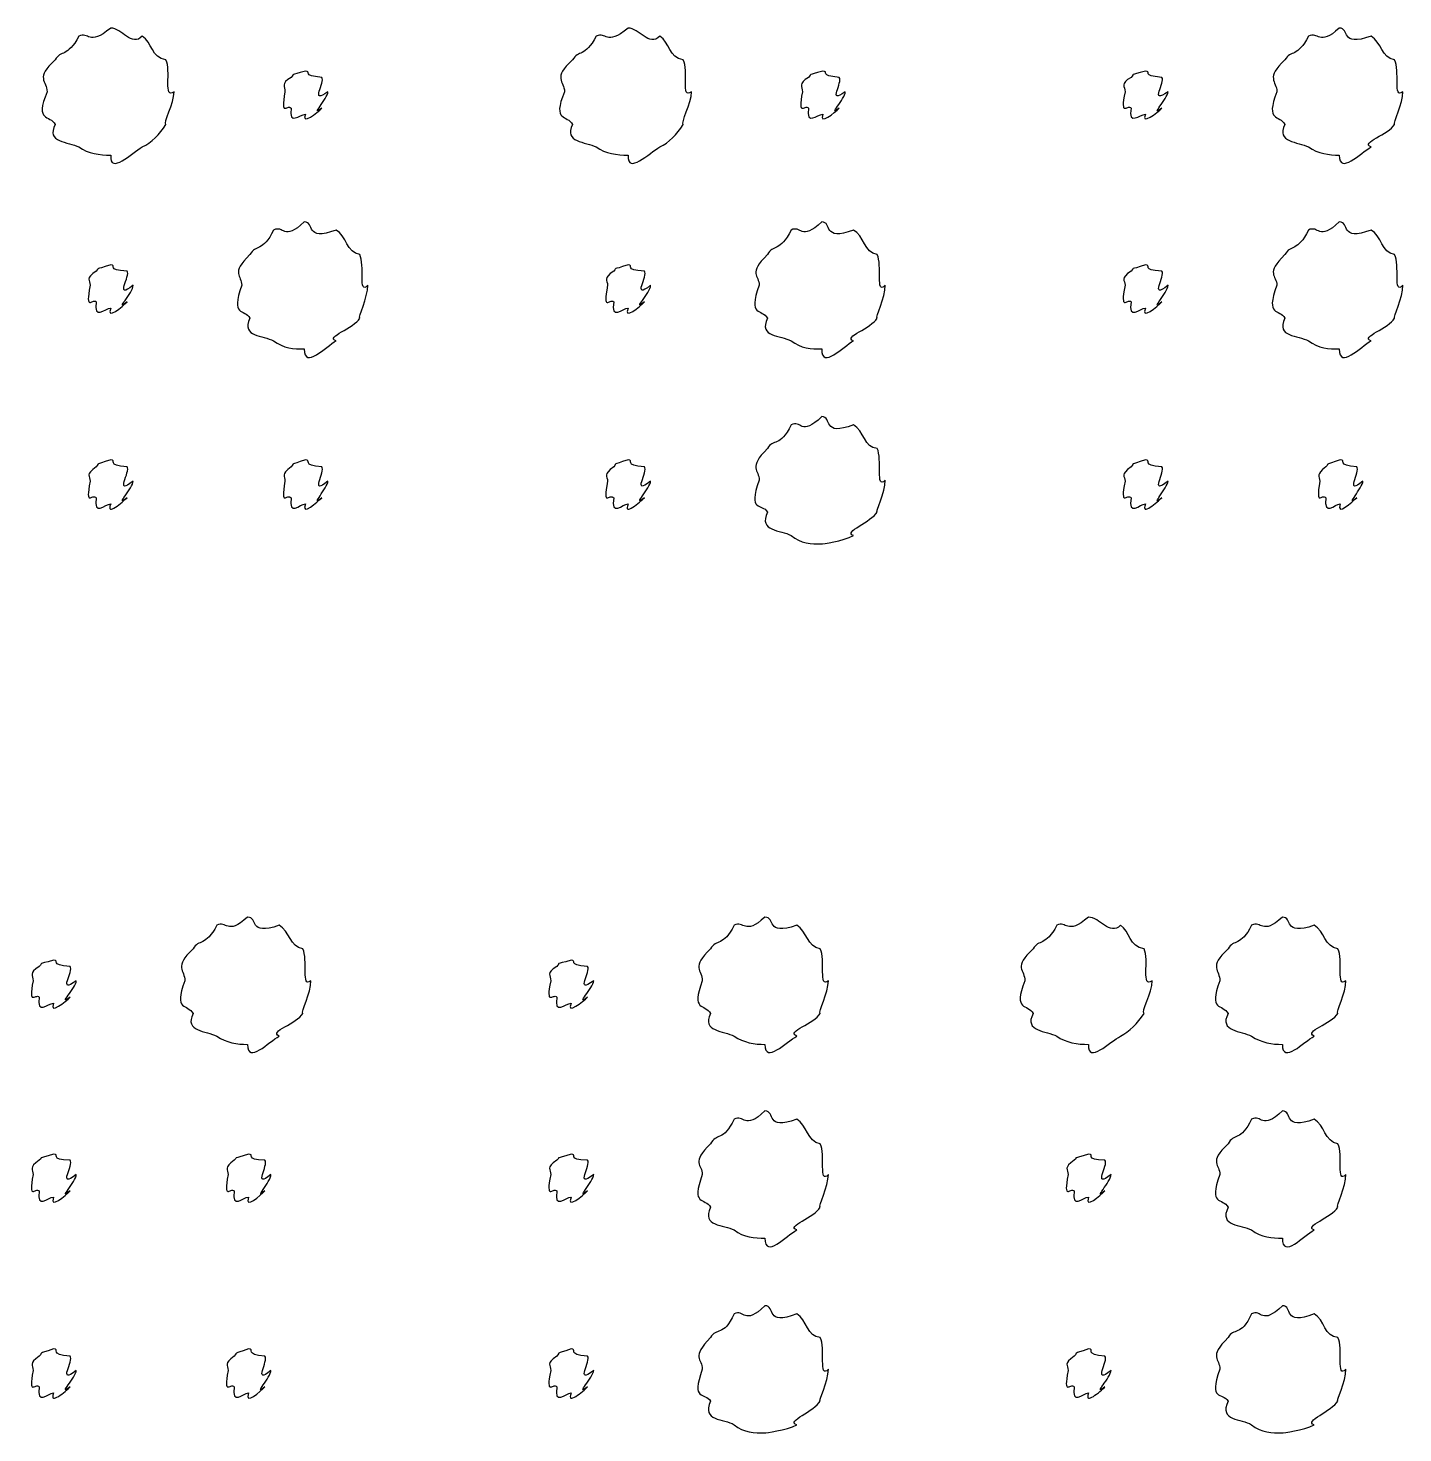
# Model space of a CAD drawing. Header units: millimetres. Extents: x -178 to -32, y 41 to 266.
# Drawn here: x -167.5 to -160.11, y 210.85 to 218.41 of the extents above; entities that cross this region are included whole.
import ezdxf

# ---------------------------------------------------------------- set-up
doc = ezdxf.new("R2010")
doc.units = ezdxf.units.MM
doc.layers.get('0').update_dxf_attribs({"linetype": 'CONTINUOUS'})

msp = doc.modelspace()

# ---------------------------------------------------------------- linework, layer by layer
at = {"color": 0}
for p, q in [((-167.06, 218.408), (-167.06, 218.408)), ((-164.278, 218.408), (-164.278, 218.408)), ((-160.454, 218.408), (-160.454, 218.408)), ((-166.013, 218.176), (-166.013, 218.176)), ((-163.231, 218.176), (-163.231, 218.176)), ((-161.496, 218.176), (-161.496, 218.176)), ((-166.019, 217.366), (-166.019, 217.366)), ((-163.237, 217.366), (-163.237, 217.366)), ((-160.454, 217.366), (-160.454, 217.366)), ((-167.06, 217.135), (-167.06, 217.135)), ((-164.278, 217.135), (-164.278, 217.135)), ((-161.496, 217.135), (-161.496, 217.135)), ((-163.237, 216.319), (-163.237, 216.319)), ((-167.06, 216.087), (-167.06, 216.087)), ((-166.013, 216.087), (-166.013, 216.087)), ((-164.278, 216.087), (-164.278, 216.087)), ((-161.496, 216.087), (-161.496, 216.087)), ((-160.449, 216.087), (-160.449, 216.087)), ((-166.324, 213.628), (-166.324, 213.628)), ((-163.542, 213.628), (-163.542, 213.628)), ((-161.802, 213.628), (-161.802, 213.628)), ((-160.76, 213.628), (-160.76, 213.628)), ((-167.367, 213.396), (-167.367, 213.396)), ((-164.584, 213.396), (-164.584, 213.396)), ((-163.542, 212.586), (-163.542, 212.586)), ((-160.76, 212.586), (-160.76, 212.586)), ((-167.367, 212.354), (-167.367, 212.354)), ((-166.319, 212.354), (-166.319, 212.354)), ((-164.584, 212.354), (-164.584, 212.354)), ((-161.802, 212.354), (-161.802, 212.354)), ((-163.542, 211.539), (-163.542, 211.539)), ((-160.76, 211.539), (-160.76, 211.539)), ((-167.367, 211.307), (-167.367, 211.307)), ((-166.319, 211.307), (-166.319, 211.307)), ((-164.584, 211.307), (-164.584, 211.307)), ((-161.802, 211.307), (-161.802, 211.307))]:
    msp.add_line(p, q, dxfattribs=at)
for points in [[(-167.231, 218.364), (-167.294, 218.248), (-167.328, 218.292), (-167.358, 218.237)], [(-167.06, 218.408), (-167.183, 218.306), (-167.176, 218.393), (-167.231, 218.364)], [(-166.89, 218.364), (-166.947, 218.306), (-167.001, 218.408), (-167.06, 218.408)], [(-166.763, 218.237), (-166.841, 218.248), (-166.837, 218.333), (-166.89, 218.364)], [(-164.449, 218.364), (-164.511, 218.248), (-164.545, 218.292), (-164.576, 218.237)], [(-164.278, 218.408), (-164.401, 218.306), (-164.394, 218.393), (-164.449, 218.364)], [(-164.107, 218.364), (-164.165, 218.306), (-164.219, 218.408), (-164.278, 218.408)], [(-163.981, 218.237), (-164.059, 218.248), (-164.055, 218.333), (-164.107, 218.364)], [(-160.62, 218.364), (-160.678, 218.248), (-160.716, 218.292), (-160.746, 218.237)], [(-160.454, 218.408), (-160.567, 218.306), (-160.564, 218.393), (-160.62, 218.364)], [(-160.283, 218.364), (-160.454, 218.306), (-160.395, 218.408), (-160.454, 218.408)], [(-160.157, 218.237), (-160.225, 218.248), (-160.228, 218.333), (-160.283, 218.364)], [(-167.358, 218.237), (-167.47, 218.138), (-167.402, 218.124), (-167.402, 218.066)], [(-166.719, 218.066), (-166.779, 218.019), (-166.733, 218.182), (-166.763, 218.237)], [(-164.576, 218.237), (-164.688, 218.138), (-164.62, 218.124), (-164.62, 218.066)], [(-163.937, 218.066), (-163.997, 218.019), (-163.95, 218.182), (-163.981, 218.237)], [(-160.746, 218.237), (-160.854, 218.138), (-160.79, 218.124), (-160.79, 218.066)], [(-160.112, 218.066), (-160.167, 218.019), (-160.126, 218.182), (-160.157, 218.237)], [(-166.09, 218.143), (-166.147, 218.108), (-166.123, 218.095), (-166.123, 218.066)], [(-166.013, 218.176), (-166.103, 218.152), (-166.068, 218.166), (-166.09, 218.143)], [(-165.925, 218.143), (-166.037, 218.152), (-165.976, 218.176), (-166.013, 218.176)], [(-165.892, 218.066), (-165.993, 217.991), (-165.903, 218.121), (-165.925, 218.143)], [(-163.308, 218.143), (-163.365, 218.108), (-163.341, 218.095), (-163.341, 218.066)], [(-163.231, 218.176), (-163.321, 218.152), (-163.286, 218.166), (-163.308, 218.143)], [(-163.143, 218.143), (-163.254, 218.152), (-163.194, 218.176), (-163.231, 218.176)], [(-163.11, 218.066), (-163.21, 217.991), (-163.121, 218.121), (-163.143, 218.143)], [(-161.573, 218.143), (-161.634, 218.108), (-161.606, 218.095), (-161.606, 218.066)], [(-161.496, 218.176), (-161.59, 218.152), (-161.551, 218.166), (-161.573, 218.143)], [(-161.408, 218.143), (-161.524, 218.152), (-161.459, 218.176), (-161.496, 218.176)], [(-161.375, 218.066), (-161.479, 217.991), (-161.386, 218.121), (-161.408, 218.143)], [(-167.402, 218.066), (-167.47, 217.898), (-167.387, 217.945), (-167.358, 217.89)], [(-166.763, 217.89), (-166.779, 217.898), (-166.719, 218.003), (-166.719, 218.066)], [(-166.123, 218.066), (-166.147, 217.924), (-166.112, 218), (-166.09, 217.978)], [(-165.925, 217.978), (-165.993, 217.924), (-165.892, 218.029), (-165.892, 218.066)], [(-164.62, 218.066), (-164.688, 217.898), (-164.605, 217.945), (-164.576, 217.89)], [(-163.981, 217.89), (-163.997, 217.898), (-163.937, 218.003), (-163.937, 218.066)], [(-163.341, 218.066), (-163.365, 217.924), (-163.33, 218), (-163.308, 217.978)], [(-163.143, 217.978), (-163.21, 217.924), (-163.11, 218.029), (-163.11, 218.066)], [(-161.606, 218.066), (-161.634, 217.924), (-161.595, 218), (-161.573, 217.978)], [(-161.408, 217.978), (-161.479, 217.924), (-161.375, 218.029), (-161.375, 218.066)], [(-160.79, 218.066), (-160.854, 217.898), (-160.775, 217.945), (-160.746, 217.89)], [(-160.157, 217.89), (-160.167, 217.898), (-160.112, 218.003), (-160.112, 218.066)], [(-166.09, 217.978), (-166.103, 217.88), (-166.042, 217.945), (-166.013, 217.945)], [(-166.013, 217.945), (-166.037, 217.88), (-165.947, 217.956), (-165.925, 217.978)], [(-163.308, 217.978), (-163.321, 217.88), (-163.26, 217.945), (-163.231, 217.945)], [(-163.231, 217.945), (-163.254, 217.88), (-163.165, 217.956), (-163.143, 217.978)], [(-161.573, 217.978), (-161.59, 217.88), (-161.525, 217.945), (-161.496, 217.945)], [(-161.496, 217.945), (-161.524, 217.88), (-161.43, 217.956), (-161.408, 217.978)], [(-167.358, 217.89), (-167.411, 217.792), (-167.287, 217.798), (-167.231, 217.769)], [(-166.89, 217.769), (-166.841, 217.792), (-166.796, 217.837), (-166.763, 217.89)], [(-164.576, 217.89), (-164.628, 217.792), (-164.504, 217.798), (-164.449, 217.769)], [(-164.107, 217.769), (-164.059, 217.792), (-164.014, 217.837), (-163.981, 217.89)], [(-160.746, 217.89), (-160.796, 217.792), (-160.675, 217.798), (-160.62, 217.769)], [(-160.283, 217.769), (-160.344, 217.792), (-160.185, 217.837), (-160.157, 217.89)], [(-167.231, 217.769), (-167.183, 217.733), (-167.118, 217.725), (-167.06, 217.725)], [(-167.06, 217.725), (-167.066, 217.616), (-166.945, 217.738), (-166.89, 217.769)], [(-164.449, 217.769), (-164.401, 217.733), (-164.336, 217.725), (-164.278, 217.725)], [(-164.278, 217.725), (-164.284, 217.616), (-164.163, 217.738), (-164.107, 217.769)], [(-160.62, 217.769), (-160.567, 217.733), (-160.509, 217.725), (-160.454, 217.725)], [(-160.454, 217.725), (-160.454, 217.616), (-160.339, 217.738), (-160.283, 217.769)], [(-166.184, 217.322), (-166.242, 217.201), (-166.28, 217.248), (-166.311, 217.19)], [(-166.019, 217.366), (-166.132, 217.259), (-166.129, 217.351), (-166.184, 217.322)], [(-165.848, 217.322), (-166.019, 217.259), (-165.959, 217.366), (-166.019, 217.366)], [(-165.721, 217.19), (-165.79, 217.201), (-165.793, 217.292), (-165.848, 217.322)], [(-163.402, 217.322), (-163.46, 217.201), (-163.498, 217.248), (-163.529, 217.19)], [(-163.237, 217.366), (-163.35, 217.259), (-163.347, 217.351), (-163.402, 217.322)], [(-163.066, 217.322), (-163.237, 217.259), (-163.177, 217.366), (-163.237, 217.366)], [(-162.939, 217.19), (-163.008, 217.201), (-163.01, 217.292), (-163.066, 217.322)], [(-160.62, 217.322), (-160.678, 217.201), (-160.716, 217.248), (-160.746, 217.19)], [(-160.454, 217.366), (-160.567, 217.259), (-160.564, 217.351), (-160.62, 217.322)], [(-160.283, 217.322), (-160.454, 217.259), (-160.395, 217.366), (-160.454, 217.366)], [(-160.157, 217.19), (-160.225, 217.201), (-160.228, 217.292), (-160.283, 217.322)], [(-166.311, 217.19), (-166.418, 217.086), (-166.355, 217.08), (-166.355, 217.025)], [(-165.677, 217.025), (-165.732, 216.969), (-165.691, 217.135), (-165.721, 217.19)], [(-163.529, 217.19), (-163.636, 217.086), (-163.573, 217.08), (-163.573, 217.025)], [(-162.895, 217.025), (-162.95, 216.969), (-162.909, 217.135), (-162.939, 217.19)], [(-160.746, 217.19), (-160.854, 217.086), (-160.79, 217.08), (-160.79, 217.025)], [(-160.112, 217.025), (-160.167, 216.969), (-160.126, 217.135), (-160.157, 217.19)], [(-167.138, 217.102), (-167.198, 217.06), (-167.171, 217.054), (-167.171, 217.025)], [(-167.06, 217.135), (-167.154, 217.104), (-167.116, 217.124), (-167.138, 217.102)], [(-166.972, 217.102), (-167.088, 217.104), (-167.023, 217.135), (-167.06, 217.135)], [(-166.939, 217.025), (-167.044, 216.943), (-166.95, 217.08), (-166.972, 217.102)], [(-164.355, 217.102), (-164.416, 217.06), (-164.388, 217.054), (-164.388, 217.025)], [(-164.278, 217.135), (-164.372, 217.104), (-164.333, 217.124), (-164.355, 217.102)], [(-164.19, 217.102), (-164.306, 217.104), (-164.241, 217.135), (-164.278, 217.135)], [(-164.157, 217.025), (-164.262, 216.943), (-164.168, 217.08), (-164.19, 217.102)], [(-161.573, 217.102), (-161.634, 217.06), (-161.606, 217.054), (-161.606, 217.025)], [(-161.496, 217.135), (-161.59, 217.104), (-161.551, 217.124), (-161.573, 217.102)], [(-161.408, 217.102), (-161.524, 217.104), (-161.459, 217.135), (-161.496, 217.135)], [(-161.375, 217.025), (-161.479, 216.943), (-161.386, 217.08), (-161.408, 217.102)], [(-167.171, 217.025), (-167.198, 216.877), (-167.16, 216.958), (-167.138, 216.936)], [(-166.972, 216.936), (-167.044, 216.877), (-166.939, 216.987), (-166.939, 217.025)], [(-166.355, 217.025), (-166.418, 216.851), (-166.34, 216.903), (-166.311, 216.848)], [(-165.721, 216.848), (-165.732, 216.851), (-165.677, 216.961), (-165.677, 217.025)], [(-164.388, 217.025), (-164.416, 216.877), (-164.378, 216.958), (-164.355, 216.936)], [(-164.19, 216.936), (-164.262, 216.877), (-164.157, 216.987), (-164.157, 217.025)], [(-163.573, 217.025), (-163.636, 216.851), (-163.558, 216.903), (-163.529, 216.848)], [(-162.939, 216.848), (-162.95, 216.851), (-162.895, 216.961), (-162.895, 217.025)], [(-161.606, 217.025), (-161.634, 216.877), (-161.595, 216.958), (-161.573, 216.936)], [(-161.408, 216.936), (-161.479, 216.877), (-161.375, 216.987), (-161.375, 217.025)], [(-160.79, 217.025), (-160.854, 216.851), (-160.775, 216.903), (-160.746, 216.848)], [(-160.157, 216.848), (-160.167, 216.851), (-160.112, 216.961), (-160.112, 217.025)], [(-167.138, 216.936), (-167.154, 216.833), (-167.089, 216.903), (-167.06, 216.903)], [(-167.06, 216.903), (-167.088, 216.833), (-166.994, 216.914), (-166.972, 216.936)], [(-164.355, 216.936), (-164.372, 216.833), (-164.307, 216.903), (-164.278, 216.903)], [(-164.278, 216.903), (-164.306, 216.833), (-164.212, 216.914), (-164.19, 216.936)], [(-161.573, 216.936), (-161.59, 216.833), (-161.525, 216.903), (-161.496, 216.903)], [(-161.496, 216.903), (-161.524, 216.833), (-161.43, 216.914), (-161.408, 216.936)], [(-166.311, 216.848), (-166.36, 216.745), (-166.239, 216.756), (-166.184, 216.727)], [(-165.848, 216.727), (-165.909, 216.745), (-165.75, 216.796), (-165.721, 216.848)], [(-163.529, 216.848), (-163.578, 216.745), (-163.457, 216.756), (-163.402, 216.727)], [(-163.066, 216.727), (-163.126, 216.745), (-162.968, 216.796), (-162.939, 216.848)], [(-160.746, 216.848), (-160.796, 216.745), (-160.675, 216.756), (-160.62, 216.727)], [(-160.283, 216.727), (-160.344, 216.745), (-160.185, 216.796), (-160.157, 216.848)], [(-166.184, 216.727), (-166.132, 216.686), (-166.074, 216.683), (-166.019, 216.683)], [(-166.019, 216.683), (-166.019, 216.569), (-165.903, 216.697), (-165.848, 216.727)], [(-163.402, 216.727), (-163.35, 216.686), (-163.292, 216.683), (-163.237, 216.683)], [(-163.237, 216.683), (-163.237, 216.569), (-163.121, 216.697), (-163.066, 216.727)], [(-160.62, 216.727), (-160.567, 216.686), (-160.509, 216.683), (-160.454, 216.683)], [(-160.454, 216.683), (-160.454, 216.569), (-160.339, 216.697), (-160.283, 216.727)], [(-163.237, 216.319), (-163.35, 216.209), (-163.347, 216.304), (-163.402, 216.275)], [(-163.066, 216.275), (-163.237, 216.209), (-163.177, 216.319), (-163.237, 216.319)], [(-163.402, 216.275), (-163.46, 216.149), (-163.498, 216.203), (-163.529, 216.148)], [(-162.939, 216.148), (-163.008, 216.149), (-163.01, 216.245), (-163.066, 216.275)], [(-163.529, 216.148), (-163.636, 216.039), (-163.573, 216.035), (-163.573, 215.977)], [(-162.895, 215.977), (-162.95, 215.922), (-162.909, 216.093), (-162.939, 216.148)], [(-167.138, 216.049), (-167.198, 216.006), (-167.171, 216.001), (-167.171, 215.972)], [(-167.06, 216.087), (-167.154, 216.055), (-167.116, 216.074), (-167.138, 216.049)], [(-166.972, 216.049), (-167.088, 216.055), (-167.023, 216.087), (-167.06, 216.087)], [(-166.939, 215.972), (-167.044, 215.889), (-166.95, 216.027), (-166.972, 216.049)], [(-166.09, 216.049), (-166.147, 216.006), (-166.123, 216.001), (-166.123, 215.972)], [(-166.013, 216.087), (-166.103, 216.055), (-166.068, 216.074), (-166.09, 216.049)], [(-165.925, 216.049), (-166.037, 216.055), (-165.976, 216.087), (-166.013, 216.087)], [(-165.892, 215.972), (-165.993, 215.889), (-165.903, 216.027), (-165.925, 216.049)], [(-164.355, 216.049), (-164.416, 216.006), (-164.388, 216.001), (-164.388, 215.972)], [(-164.278, 216.087), (-164.372, 216.055), (-164.333, 216.074), (-164.355, 216.049)], [(-164.19, 216.049), (-164.306, 216.055), (-164.241, 216.087), (-164.278, 216.087)], [(-164.157, 215.972), (-164.262, 215.889), (-164.168, 216.027), (-164.19, 216.049)], [(-161.573, 216.049), (-161.634, 216.006), (-161.606, 216.001), (-161.606, 215.972)], [(-161.496, 216.087), (-161.59, 216.055), (-161.551, 216.074), (-161.573, 216.049)], [(-161.408, 216.049), (-161.524, 216.055), (-161.459, 216.087), (-161.496, 216.087)], [(-161.375, 215.972), (-161.479, 215.889), (-161.386, 216.027), (-161.408, 216.049)], [(-160.526, 216.049), (-160.582, 216.006), (-160.559, 216.001), (-160.559, 215.972)], [(-160.449, 216.087), (-160.538, 216.055), (-160.504, 216.074), (-160.526, 216.049)], [(-160.36, 216.049), (-160.472, 216.055), (-160.412, 216.087), (-160.449, 216.087)], [(-160.327, 215.972), (-160.428, 215.889), (-160.339, 216.027), (-160.36, 216.049)], [(-167.171, 215.972), (-167.198, 215.826), (-167.16, 215.908), (-167.138, 215.883)], [(-166.972, 215.883), (-167.044, 215.826), (-166.939, 215.938), (-166.939, 215.972)], [(-166.123, 215.972), (-166.147, 215.826), (-166.112, 215.908), (-166.09, 215.883)], [(-165.925, 215.883), (-165.993, 215.826), (-165.892, 215.938), (-165.892, 215.972)], [(-164.388, 215.972), (-164.416, 215.826), (-164.378, 215.908), (-164.355, 215.883)], [(-164.19, 215.883), (-164.262, 215.826), (-164.157, 215.938), (-164.157, 215.972)], [(-163.573, 215.977), (-163.636, 215.801), (-163.558, 215.857), (-163.529, 215.806)], [(-162.939, 215.806), (-162.95, 215.801), (-162.895, 215.914), (-162.895, 215.977)], [(-161.606, 215.972), (-161.634, 215.826), (-161.595, 215.908), (-161.573, 215.883)], [(-161.408, 215.883), (-161.479, 215.826), (-161.375, 215.938), (-161.375, 215.972)], [(-160.559, 215.972), (-160.582, 215.826), (-160.548, 215.908), (-160.526, 215.883)], [(-160.36, 215.883), (-160.428, 215.826), (-160.327, 215.938), (-160.327, 215.972)], [(-167.138, 215.883), (-167.154, 215.779), (-167.089, 215.85), (-167.06, 215.85)], [(-167.06, 215.85), (-167.088, 215.779), (-166.994, 215.862), (-166.972, 215.883)], [(-166.09, 215.883), (-166.103, 215.779), (-166.042, 215.85), (-166.013, 215.85)], [(-166.013, 215.85), (-166.037, 215.779), (-165.947, 215.862), (-165.925, 215.883)], [(-164.355, 215.883), (-164.372, 215.779), (-164.307, 215.85), (-164.278, 215.85)], [(-164.278, 215.85), (-164.306, 215.779), (-164.212, 215.862), (-164.19, 215.883)], [(-161.573, 215.883), (-161.59, 215.779), (-161.525, 215.85), (-161.496, 215.85)], [(-161.496, 215.85), (-161.524, 215.779), (-161.43, 215.862), (-161.408, 215.883)], [(-160.526, 215.883), (-160.538, 215.779), (-160.478, 215.85), (-160.449, 215.85)], [(-160.449, 215.85), (-160.472, 215.779), (-160.383, 215.862), (-160.36, 215.883)], [(-163.529, 215.806), (-163.578, 215.698), (-163.457, 215.713), (-163.402, 215.68)], [(-163.066, 215.68), (-163.126, 215.698), (-162.968, 215.754), (-162.939, 215.806)], [(-163.402, 215.68), (-163.35, 215.635), (-163.292, 215.635), (-163.237, 215.635)], [(-163.237, 215.635), (-163.237, 215.635), (-163.121, 215.649), (-163.066, 215.68)], [(-166.324, 213.628), (-166.438, 213.526), (-166.435, 213.613), (-166.49, 213.584)], [(-166.154, 213.584), (-166.324, 213.526), (-166.265, 213.628), (-166.324, 213.628)], [(-163.542, 213.628), (-163.655, 213.526), (-163.653, 213.613), (-163.708, 213.584)], [(-163.371, 213.584), (-163.542, 213.526), (-163.483, 213.628), (-163.542, 213.628)], [(-161.802, 213.628), (-161.925, 213.526), (-161.918, 213.613), (-161.973, 213.584)], [(-161.631, 213.584), (-161.689, 213.526), (-161.743, 213.628), (-161.802, 213.628)], [(-160.76, 213.628), (-160.873, 213.526), (-160.87, 213.613), (-160.926, 213.584)], [(-160.589, 213.584), (-160.76, 213.526), (-160.701, 213.628), (-160.76, 213.628)], [(-166.49, 213.584), (-166.548, 213.468), (-166.587, 213.512), (-166.617, 213.457)], [(-166.027, 213.457), (-166.096, 213.468), (-166.099, 213.553), (-166.154, 213.584)], [(-163.708, 213.584), (-163.766, 213.468), (-163.804, 213.512), (-163.835, 213.457)], [(-163.245, 213.457), (-163.314, 213.468), (-163.316, 213.553), (-163.371, 213.584)], [(-161.973, 213.584), (-162.035, 213.468), (-162.069, 213.512), (-162.1, 213.457)], [(-161.504, 213.457), (-161.583, 213.468), (-161.579, 213.553), (-161.631, 213.584)], [(-160.926, 213.584), (-160.983, 213.468), (-161.022, 213.512), (-161.052, 213.457)], [(-160.462, 213.457), (-160.532, 213.468), (-160.534, 213.553), (-160.589, 213.584)], [(-166.617, 213.457), (-166.724, 213.358), (-166.661, 213.344), (-166.661, 213.286)], [(-165.983, 213.286), (-166.038, 213.239), (-165.997, 213.402), (-166.027, 213.457)], [(-163.835, 213.457), (-163.942, 213.358), (-163.879, 213.344), (-163.879, 213.286)], [(-163.201, 213.286), (-163.256, 213.239), (-163.214, 213.402), (-163.245, 213.457)], [(-162.1, 213.457), (-162.211, 213.358), (-162.144, 213.344), (-162.144, 213.286)], [(-161.46, 213.286), (-161.521, 213.239), (-161.474, 213.402), (-161.504, 213.457)], [(-161.052, 213.457), (-161.16, 213.358), (-161.096, 213.344), (-161.096, 213.286)], [(-160.418, 213.286), (-160.473, 213.239), (-160.432, 213.402), (-160.462, 213.457)], [(-167.367, 213.396), (-167.46, 213.371), (-167.422, 213.385), (-167.444, 213.363)], [(-167.278, 213.363), (-167.394, 213.371), (-167.329, 213.396), (-167.367, 213.396)], [(-164.584, 213.396), (-164.678, 213.371), (-164.639, 213.385), (-164.661, 213.363)], [(-164.496, 213.363), (-164.612, 213.371), (-164.547, 213.396), (-164.584, 213.396)], [(-167.444, 213.363), (-167.504, 213.327), (-167.477, 213.315), (-167.477, 213.286)], [(-167.245, 213.286), (-167.35, 213.21), (-167.256, 213.341), (-167.278, 213.363)], [(-164.661, 213.363), (-164.722, 213.327), (-164.694, 213.315), (-164.694, 213.286)], [(-164.463, 213.286), (-164.568, 213.21), (-164.474, 213.341), (-164.496, 213.363)], [(-167.477, 213.286), (-167.504, 213.144), (-167.466, 213.22), (-167.444, 213.198)], [(-167.278, 213.198), (-167.35, 213.144), (-167.245, 213.249), (-167.245, 213.286)], [(-166.661, 213.286), (-166.724, 213.118), (-166.646, 213.165), (-166.617, 213.11)], [(-166.027, 213.11), (-166.038, 213.118), (-165.983, 213.222), (-165.983, 213.286)], [(-164.694, 213.286), (-164.722, 213.144), (-164.683, 213.22), (-164.661, 213.198)], [(-164.496, 213.198), (-164.568, 213.144), (-164.463, 213.249), (-164.463, 213.286)], [(-163.879, 213.286), (-163.942, 213.118), (-163.864, 213.165), (-163.835, 213.11)], [(-163.245, 213.11), (-163.256, 213.118), (-163.201, 213.222), (-163.201, 213.286)], [(-162.144, 213.286), (-162.211, 213.118), (-162.129, 213.165), (-162.1, 213.11)], [(-161.504, 213.11), (-161.521, 213.118), (-161.46, 213.222), (-161.46, 213.286)], [(-161.096, 213.286), (-161.16, 213.118), (-161.081, 213.165), (-161.052, 213.11)], [(-160.462, 213.11), (-160.473, 213.118), (-160.418, 213.222), (-160.418, 213.286)], [(-167.444, 213.198), (-167.46, 213.1), (-167.396, 213.165), (-167.367, 213.165)], [(-167.367, 213.165), (-167.394, 213.1), (-167.3, 213.175), (-167.278, 213.198)], [(-164.661, 213.198), (-164.678, 213.1), (-164.613, 213.165), (-164.584, 213.165)], [(-164.584, 213.165), (-164.612, 213.1), (-164.518, 213.175), (-164.496, 213.198)], [(-166.617, 213.11), (-166.666, 213.012), (-166.545, 213.017), (-166.49, 212.988)], [(-166.154, 212.988), (-166.214, 213.012), (-166.056, 213.057), (-166.027, 213.11)], [(-163.835, 213.11), (-163.884, 213.012), (-163.763, 213.017), (-163.708, 212.988)], [(-163.371, 212.988), (-163.432, 213.012), (-163.274, 213.057), (-163.245, 213.11)], [(-162.1, 213.11), (-162.152, 213.012), (-162.028, 213.017), (-161.973, 212.988)], [(-161.631, 212.988), (-161.583, 213.012), (-161.537, 213.057), (-161.504, 213.11)], [(-161.052, 213.11), (-161.102, 213.012), (-160.981, 213.017), (-160.926, 212.988)], [(-160.589, 212.988), (-160.65, 213.012), (-160.491, 213.057), (-160.462, 213.11)], [(-166.49, 212.988), (-166.438, 212.953), (-166.38, 212.944), (-166.324, 212.944)], [(-166.324, 212.944), (-166.324, 212.835), (-166.209, 212.958), (-166.154, 212.988)], [(-163.708, 212.988), (-163.655, 212.953), (-163.598, 212.944), (-163.542, 212.944)], [(-163.542, 212.944), (-163.542, 212.835), (-163.427, 212.958), (-163.371, 212.988)], [(-161.973, 212.988), (-161.925, 212.953), (-161.86, 212.944), (-161.802, 212.944)], [(-161.802, 212.944), (-161.808, 212.835), (-161.686, 212.958), (-161.631, 212.988)], [(-160.926, 212.988), (-160.873, 212.953), (-160.815, 212.944), (-160.76, 212.944)], [(-160.76, 212.944), (-160.76, 212.835), (-160.644, 212.958), (-160.589, 212.988)], [(-163.708, 212.542), (-163.766, 212.421), (-163.804, 212.467), (-163.835, 212.409)], [(-163.542, 212.586), (-163.655, 212.478), (-163.653, 212.571), (-163.708, 212.542)], [(-163.371, 212.542), (-163.542, 212.478), (-163.483, 212.586), (-163.542, 212.586)], [(-163.245, 212.409), (-163.314, 212.421), (-163.316, 212.512), (-163.371, 212.542)], [(-160.926, 212.542), (-160.983, 212.421), (-161.022, 212.467), (-161.052, 212.409)], [(-160.76, 212.586), (-160.873, 212.478), (-160.87, 212.571), (-160.926, 212.542)], [(-160.589, 212.542), (-160.76, 212.478), (-160.701, 212.586), (-160.76, 212.586)], [(-160.462, 212.409), (-160.532, 212.421), (-160.534, 212.512), (-160.589, 212.542)], [(-163.835, 212.409), (-163.942, 212.306), (-163.879, 212.299), (-163.879, 212.244)], [(-163.201, 212.244), (-163.256, 212.189), (-163.214, 212.354), (-163.245, 212.409)], [(-161.052, 212.409), (-161.16, 212.306), (-161.096, 212.299), (-161.096, 212.244)], [(-160.418, 212.244), (-160.473, 212.189), (-160.432, 212.354), (-160.462, 212.409)], [(-167.444, 212.321), (-167.504, 212.28), (-167.477, 212.273), (-167.477, 212.244)], [(-167.367, 212.354), (-167.46, 212.324), (-167.422, 212.343), (-167.444, 212.321)], [(-167.278, 212.321), (-167.394, 212.324), (-167.329, 212.354), (-167.367, 212.354)], [(-167.245, 212.244), (-167.35, 212.163), (-167.256, 212.299), (-167.278, 212.321)], [(-166.396, 212.321), (-166.453, 212.28), (-166.429, 212.273), (-166.429, 212.244)], [(-166.319, 212.354), (-166.409, 212.324), (-166.374, 212.343), (-166.396, 212.321)], [(-166.231, 212.321), (-166.342, 212.324), (-166.282, 212.354), (-166.319, 212.354)], [(-166.198, 212.244), (-166.298, 212.163), (-166.209, 212.299), (-166.231, 212.321)], [(-164.661, 212.321), (-164.722, 212.28), (-164.694, 212.273), (-164.694, 212.244)], [(-164.584, 212.354), (-164.678, 212.324), (-164.639, 212.343), (-164.661, 212.321)], [(-164.496, 212.321), (-164.612, 212.324), (-164.547, 212.354), (-164.584, 212.354)], [(-164.463, 212.244), (-164.568, 212.163), (-164.474, 212.299), (-164.496, 212.321)], [(-161.879, 212.321), (-161.94, 212.28), (-161.912, 212.273), (-161.912, 212.244)], [(-161.802, 212.354), (-161.896, 212.324), (-161.857, 212.343), (-161.879, 212.321)], [(-161.714, 212.321), (-161.829, 212.324), (-161.765, 212.354), (-161.802, 212.354)], [(-161.681, 212.244), (-161.785, 212.163), (-161.692, 212.299), (-161.714, 212.321)], [(-167.477, 212.244), (-167.504, 212.097), (-167.466, 212.178), (-167.444, 212.156)], [(-167.278, 212.156), (-167.35, 212.097), (-167.245, 212.207), (-167.245, 212.244)], [(-166.429, 212.244), (-166.453, 212.097), (-166.418, 212.178), (-166.396, 212.156)], [(-166.231, 212.156), (-166.298, 212.097), (-166.198, 212.207), (-166.198, 212.244)], [(-164.694, 212.244), (-164.722, 212.097), (-164.683, 212.178), (-164.661, 212.156)], [(-164.496, 212.156), (-164.568, 212.097), (-164.463, 212.207), (-164.463, 212.244)], [(-163.879, 212.244), (-163.942, 212.071), (-163.864, 212.123), (-163.835, 212.068)], [(-163.245, 212.068), (-163.256, 212.071), (-163.201, 212.181), (-163.201, 212.244)], [(-161.912, 212.244), (-161.94, 212.097), (-161.901, 212.178), (-161.879, 212.156)], [(-161.714, 212.156), (-161.785, 212.097), (-161.681, 212.207), (-161.681, 212.244)], [(-161.096, 212.244), (-161.16, 212.071), (-161.081, 212.123), (-161.052, 212.068)], [(-160.462, 212.068), (-160.473, 212.071), (-160.418, 212.181), (-160.418, 212.244)], [(-167.444, 212.156), (-167.46, 212.053), (-167.396, 212.123), (-167.367, 212.123)], [(-167.367, 212.123), (-167.394, 212.053), (-167.3, 212.134), (-167.278, 212.156)], [(-166.396, 212.156), (-166.409, 212.053), (-166.348, 212.123), (-166.319, 212.123)], [(-166.319, 212.123), (-166.342, 212.053), (-166.253, 212.134), (-166.231, 212.156)], [(-164.661, 212.156), (-164.678, 212.053), (-164.613, 212.123), (-164.584, 212.123)], [(-164.584, 212.123), (-164.612, 212.053), (-164.518, 212.134), (-164.496, 212.156)], [(-161.879, 212.156), (-161.896, 212.053), (-161.831, 212.123), (-161.802, 212.123)], [(-161.802, 212.123), (-161.829, 212.053), (-161.736, 212.134), (-161.714, 212.156)], [(-163.835, 212.068), (-163.884, 211.964), (-163.763, 211.975), (-163.708, 211.946)], [(-163.371, 211.946), (-163.432, 211.964), (-163.274, 212.015), (-163.245, 212.068)], [(-161.052, 212.068), (-161.102, 211.964), (-160.981, 211.975), (-160.926, 211.946)], [(-160.589, 211.946), (-160.65, 211.964), (-160.491, 212.015), (-160.462, 212.068)], [(-163.708, 211.946), (-163.655, 211.905), (-163.598, 211.902), (-163.542, 211.902)], [(-163.542, 211.902), (-163.542, 211.788), (-163.427, 211.916), (-163.371, 211.946)], [(-160.926, 211.946), (-160.873, 211.905), (-160.815, 211.902), (-160.76, 211.902)], [(-160.76, 211.902), (-160.76, 211.788), (-160.644, 211.916), (-160.589, 211.946)], [(-163.708, 211.495), (-163.766, 211.369), (-163.804, 211.423), (-163.835, 211.368)], [(-163.542, 211.539), (-163.655, 211.428), (-163.653, 211.523), (-163.708, 211.495)], [(-163.371, 211.495), (-163.542, 211.428), (-163.483, 211.539), (-163.542, 211.539)], [(-163.245, 211.368), (-163.314, 211.369), (-163.316, 211.464), (-163.371, 211.495)], [(-160.926, 211.495), (-160.983, 211.369), (-161.022, 211.423), (-161.052, 211.368)], [(-160.76, 211.539), (-160.873, 211.428), (-160.87, 211.523), (-160.926, 211.495)], [(-160.589, 211.495), (-160.76, 211.428), (-160.701, 211.539), (-160.76, 211.539)], [(-160.462, 211.368), (-160.532, 211.369), (-160.534, 211.464), (-160.589, 211.495)], [(-163.835, 211.368), (-163.942, 211.259), (-163.879, 211.255), (-163.879, 211.197)], [(-163.201, 211.197), (-163.256, 211.142), (-163.214, 211.312), (-163.245, 211.368)], [(-161.052, 211.368), (-161.16, 211.259), (-161.096, 211.255), (-161.096, 211.197)], [(-160.418, 211.197), (-160.473, 211.142), (-160.432, 211.312), (-160.462, 211.368)], [(-167.444, 211.268), (-167.504, 211.226), (-167.477, 211.22), (-167.477, 211.191)], [(-167.367, 211.307), (-167.46, 211.274), (-167.422, 211.293), (-167.444, 211.268)], [(-167.278, 211.268), (-167.394, 211.274), (-167.329, 211.307), (-167.367, 211.307)], [(-167.245, 211.191), (-167.35, 211.109), (-167.256, 211.247), (-167.278, 211.268)], [(-166.396, 211.268), (-166.453, 211.226), (-166.429, 211.22), (-166.429, 211.191)], [(-166.319, 211.307), (-166.409, 211.274), (-166.374, 211.293), (-166.396, 211.268)], [(-166.231, 211.268), (-166.342, 211.274), (-166.282, 211.307), (-166.319, 211.307)], [(-166.198, 211.191), (-166.298, 211.109), (-166.209, 211.247), (-166.231, 211.268)], [(-164.661, 211.268), (-164.722, 211.226), (-164.694, 211.22), (-164.694, 211.191)], [(-164.584, 211.307), (-164.678, 211.274), (-164.639, 211.293), (-164.661, 211.268)], [(-164.496, 211.268), (-164.612, 211.274), (-164.547, 211.307), (-164.584, 211.307)], [(-164.463, 211.191), (-164.568, 211.109), (-164.474, 211.247), (-164.496, 211.268)], [(-161.879, 211.268), (-161.94, 211.226), (-161.912, 211.22), (-161.912, 211.191)], [(-161.802, 211.307), (-161.896, 211.274), (-161.857, 211.293), (-161.879, 211.268)], [(-161.714, 211.268), (-161.829, 211.274), (-161.765, 211.307), (-161.802, 211.307)], [(-161.681, 211.191), (-161.785, 211.109), (-161.692, 211.247), (-161.714, 211.268)], [(-167.477, 211.191), (-167.504, 211.045), (-167.466, 211.128), (-167.444, 211.103)], [(-167.278, 211.103), (-167.35, 211.045), (-167.245, 211.158), (-167.245, 211.191)], [(-166.429, 211.191), (-166.453, 211.045), (-166.418, 211.128), (-166.396, 211.103)], [(-166.231, 211.103), (-166.298, 211.045), (-166.198, 211.158), (-166.198, 211.191)], [(-164.694, 211.191), (-164.722, 211.045), (-164.683, 211.128), (-164.661, 211.103)], [(-164.496, 211.103), (-164.568, 211.045), (-164.463, 211.158), (-164.463, 211.191)], [(-163.879, 211.197), (-163.942, 211.02), (-163.864, 211.077), (-163.835, 211.026)], [(-163.245, 211.026), (-163.256, 211.02), (-163.201, 211.133), (-163.201, 211.197)], [(-161.912, 211.191), (-161.94, 211.045), (-161.901, 211.128), (-161.879, 211.103)], [(-161.714, 211.103), (-161.785, 211.045), (-161.681, 211.158), (-161.681, 211.191)], [(-161.096, 211.197), (-161.16, 211.02), (-161.081, 211.077), (-161.052, 211.026)], [(-160.462, 211.026), (-160.473, 211.02), (-160.418, 211.133), (-160.418, 211.197)], [(-167.444, 211.103), (-167.46, 210.998), (-167.396, 211.07), (-167.367, 211.07)], [(-167.367, 211.07), (-167.394, 210.998), (-167.3, 211.081), (-167.278, 211.103)], [(-166.396, 211.103), (-166.409, 210.998), (-166.348, 211.07), (-166.319, 211.07)], [(-166.319, 211.07), (-166.342, 210.998), (-166.253, 211.081), (-166.231, 211.103)], [(-164.661, 211.103), (-164.678, 210.998), (-164.613, 211.07), (-164.584, 211.07)], [(-164.584, 211.07), (-164.612, 210.998), (-164.518, 211.081), (-164.496, 211.103)], [(-161.879, 211.103), (-161.896, 210.998), (-161.831, 211.07), (-161.802, 211.07)], [(-161.802, 211.07), (-161.829, 210.998), (-161.736, 211.081), (-161.714, 211.103)], [(-163.835, 211.026), (-163.884, 210.917), (-163.763, 210.932), (-163.708, 210.899)], [(-163.371, 210.899), (-163.432, 210.917), (-163.274, 210.973), (-163.245, 211.026)], [(-161.052, 211.026), (-161.102, 210.917), (-160.981, 210.932), (-160.926, 210.899)], [(-160.589, 210.899), (-160.65, 210.917), (-160.491, 210.973), (-160.462, 211.026)], [(-163.708, 210.899), (-163.655, 210.855), (-163.598, 210.855), (-163.542, 210.855)], [(-163.542, 210.855), (-163.542, 210.855), (-163.427, 210.869), (-163.371, 210.899)], [(-160.926, 210.899), (-160.873, 210.855), (-160.815, 210.855), (-160.76, 210.855)], [(-160.76, 210.855), (-160.76, 210.855), (-160.644, 210.869), (-160.589, 210.899)]]:
    msp.add_open_spline(points, degree=3, dxfattribs=at)

doc.saveas('drawing.dxf')
